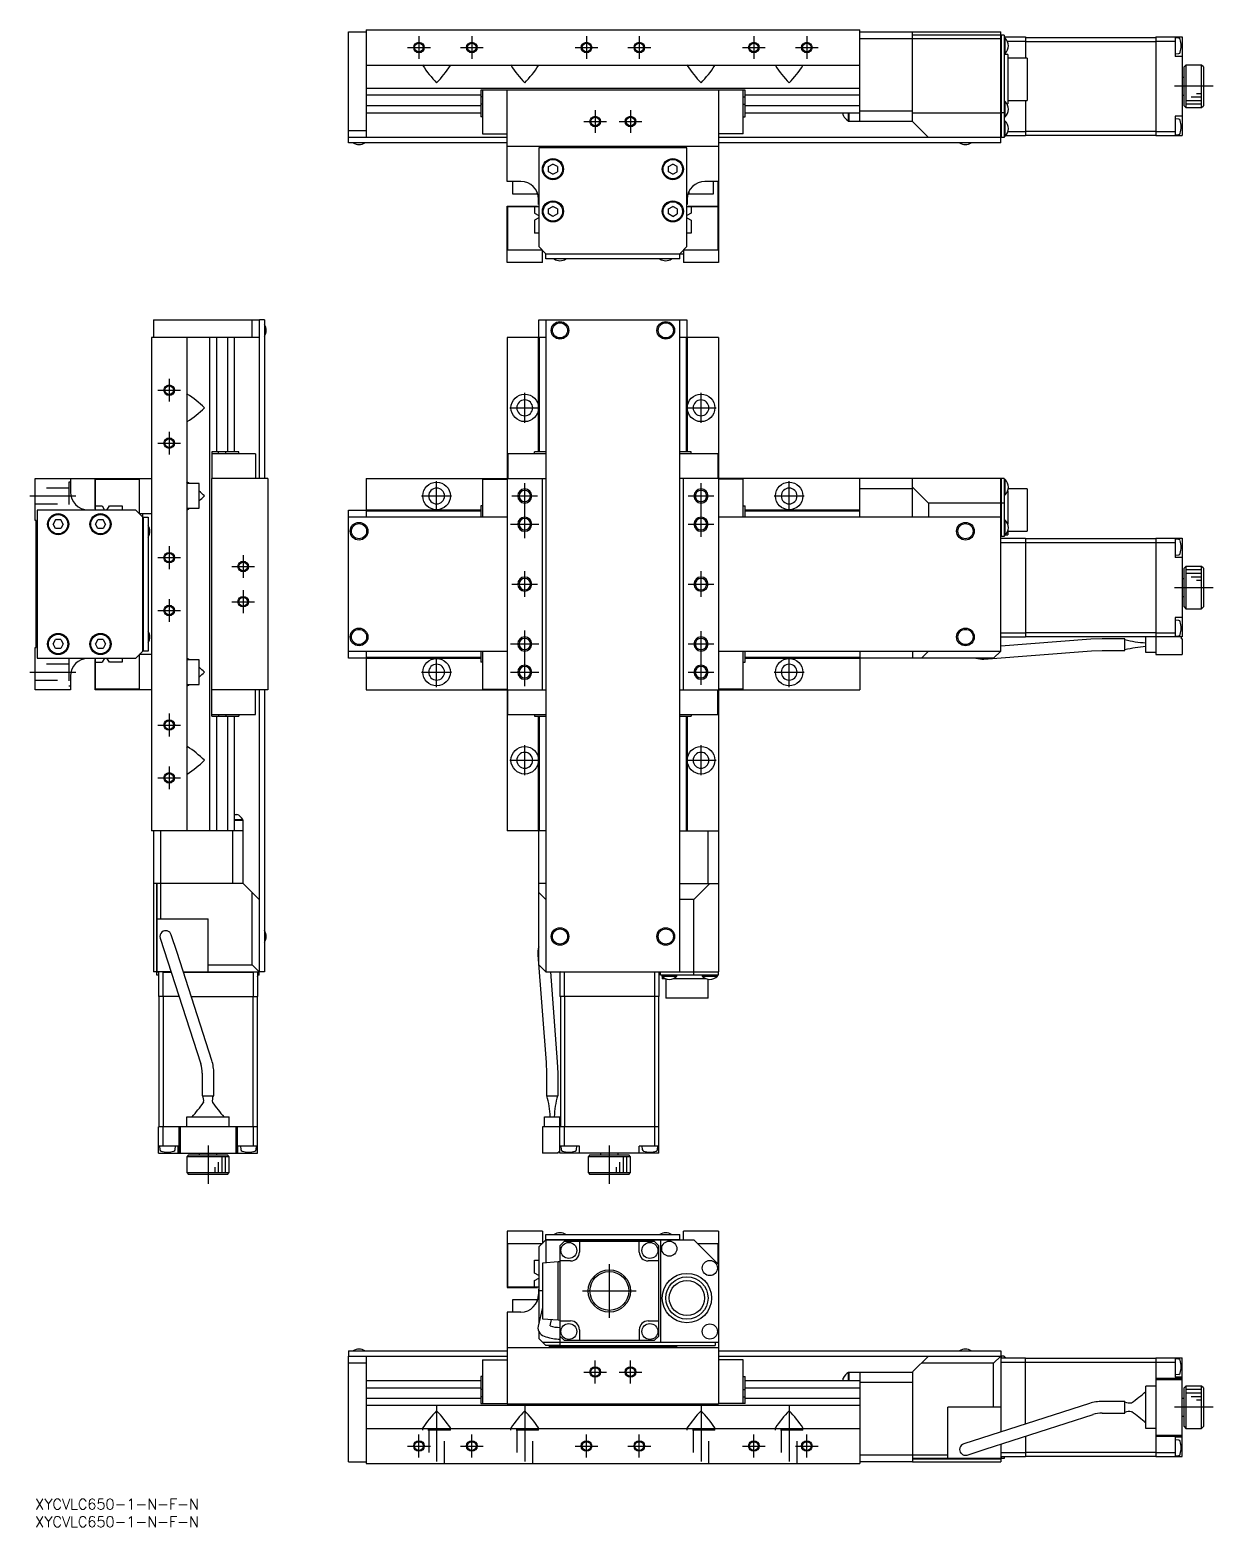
# Model space of a CAD drawing. Extents: x -2 to 681, y -8 to 417.
# Drawn here: x -1.5 to 334.1, y -8 to 416.8 of the extents above; entities that cross this region are included whole.
import ezdxf

# ---------------------------------------------------------------- set-up
doc = ezdxf.new("R2010")
doc.units = 0
doc.header["$LTSCALE"] = 0.5
doc.linetypes.add('CENTER', pattern=[50.8, 31.75, -6.35, 6.35, -6.35])
doc.linetypes.add('DASHED', pattern=[19.05, 12.7, -6.35])
for name, color, linetype in [('MSM_CENTER', 1, 'CENTER'), ('MSM_CONTINUOUS', 7, 'CONTINUOUS'), ('MSM_DASHED', 4, 'DASHED'), ('MSM_NARROW', 5, 'CONTINUOUS'), ('MSM_PART_NUMBER', 7, 'CONTINUOUS')]:
    doc.layers.add(name, color=color, linetype=linetype)
doc.styles.get("Standard").update_dxf_attribs({"font": 'txt.shx', "height": 3, "bigfont": 'bigfont.shx'})

# ---------------------------------------------------------------- blocks, each defined once
blk = doc.blocks.new('*U2')
at = {"layer": 'MSM_PART_NUMBER'}
blk.add_text('XYCVLC650-1-N-F-N', height=3, dxfattribs=at).set_placement((0, -3))
blk = doc.blocks.new('*U3')
at = {"layer": 'MSM_PART_NUMBER'}
blk.add_text('XYCVLC650-1-N-F-N', height=3, dxfattribs=at).set_placement((0, -8))

msp = doc.modelspace()

# ---------------------------------------------------------------- linework, layer by layer
at = {"layer": 'MSM_CENTER'}
for p, q in [((108.84, 415.07), (108.84, 408.61)), ((123.84, 415.07), (123.84, 408.61)), ((156.34, 415.07), (156.34, 408.61)), ((171.34, 415.07), (171.34, 408.61)), ((203.84, 415.07), (203.84, 408.61)), ((218.84, 415.07), (218.84, 408.61)), ((105.61, 411.84), (112.07, 411.84)), ((120.61, 411.84), (127.07, 411.84)), ((153.11, 411.84), (159.57, 411.84)), ((168.11, 411.84), (174.57, 411.84)), ((200.61, 411.84), (207.07, 411.84)), ((215.61, 411.84), (222.07, 411.84)), ((334.07, 400.84), (323.12, 400.84)), ((158.84, 394.07), (158.84, 387.61)), ((168.84, 394.07), (168.84, 387.61)), ((155.61, 390.84), (162.07, 390.84)), ((165.61, 390.84), (172.07, 390.84)), ((34.77, 314.59), (41.23, 314.59)), ((38, 317.82), (38, 311.36)), ((138.84, 305.34), (138.84, 313.84)), ((188.84, 305.34), (188.84, 313.84)), ((134.59, 309.59), (143.09, 309.59)), ((184.59, 309.59), (193.09, 309.59)), ((38, 302.82), (38, 296.36)), ((34.77, 299.59), (41.23, 299.59)), ((113.84, 280.34), (113.84, 288.84)), ((138.84, 272.59), (138.84, 288.21)), ((188.84, 272.97), (188.84, 288.21)), ((213.84, 280.34), (213.84, 288.84)), ((-1.5, 284.59), (11.5, 284.59)), ((109.59, 284.59), (118.09, 284.59)), ((135.22, 284.59), (142.46, 284.59)), ((185.22, 284.59), (192.46, 284.59)), ((209.59, 284.59), (218.09, 284.59)), ((134.84, 276.59), (142.84, 276.59)), ((185.22, 276.59), (192.46, 276.59)), ((38, 270.32), (38, 263.86)), ((59, 267.82), (59, 261.36)), ((34.77, 267.09), (41.23, 267.09)), ((55.77, 264.59), (62.23, 264.59)), ((135.22, 259.59), (142.46, 259.59)), ((138.84, 255.97), (138.84, 263.21)), ((185.22, 259.59), (192.46, 259.59)), ((188.84, 255.97), (188.84, 263.21)), ((38, 255.32), (38, 248.86)), ((59, 257.82), (59, 251.36)), ((323.12, 258.59), (334.07, 258.59)), ((34.77, 252.09), (41.23, 252.09)), ((55.77, 254.59), (62.23, 254.59)), ((138.84, 230.59), (138.84, 246.59)), ((134.84, 242.59), (142.84, 242.59)), ((185.22, 242.59), (192.46, 242.59)), ((188.84, 230.97), (188.84, 246.21)), ((113.84, 230.34), (113.84, 238.84)), ((213.84, 230.34), (213.84, 238.84)), ((-1.5, 234.59), (11.5, 234.59)), ((109.59, 234.59), (118.09, 234.59)), ((134.84, 234.59), (142.84, 234.59)), ((185.22, 234.59), (192.46, 234.59)), ((209.59, 234.59), (218.09, 234.59)), ((38, 222.82), (38, 216.36)), ((34.77, 219.59), (41.23, 219.59)), ((138.84, 205.34), (138.84, 213.84)), ((188.84, 205.34), (188.84, 213.84)), ((134.59, 209.59), (143.09, 209.59)), ((184.59, 209.59), (193.09, 209.59)), ((34.77, 204.59), (41.23, 204.59)), ((38, 207.82), (38, 201.36)), ((49, 100.32), (49, 89.37)), ((162.84, 89.37), (162.84, 100.32)), ((162.84, 51.4), (162.84, 66.6)), ((155.24, 59), (170.44, 59)), ((158.84, 32.77), (158.84, 39.23)), ((168.84, 32.77), (168.84, 39.23)), ((155.61, 36), (162.07, 36)), ((165.61, 36), (172.07, 36)), ((113.84, 26.5), (113.84, 8)), ((138.84, 26.5), (138.84, 8)), ((188.84, 26.5), (188.84, 8)), ((213.84, 26.5), (213.84, 8)), ((334.07, 26), (323.12, 26)), ((108.84, 11.77), (108.84, 18.23)), ((123.84, 11.77), (123.84, 18.23)), ((156.34, 11.77), (156.34, 18.23)), ((171.34, 11.77), (171.34, 18.23)), ((203.84, 11.77), (203.84, 18.23)), ((218.84, 11.77), (218.84, 18.23)), ((105.61, 15), (112.07, 15)), ((120.61, 15), (127.07, 15)), ((153.11, 15), (159.57, 15)), ((168.11, 15), (174.57, 15)), ((200.61, 15), (207.07, 15)), ((215.61, 15), (222.07, 15))]:
    msp.add_line(p, q, dxfattribs=at)
at = {"layer": 'MSM_CONTINUOUS'}
for p, q in [((93.84, 416.84), (233.84, 416.84)), ((93.84, 416.84), (93.84, 386.34)), ((233.84, 390.84), (233.84, 416.84)), ((88.84, 386.34), (88.84, 416.34)), ((88.84, 416.34), (93.84, 416.34)), ((233.84, 416.34), (273.84, 416.34)), ((273.84, 414.34), (233.84, 414.34)), ((248.84, 390.84), (248.84, 416.34)), ((273.84, 415.34), (248.84, 415.34)), ((273.84, 415.44), (273.74, 415.34)), ((273.84, 415.44), (273.84, 416.34)), ((273.84, 386.34), (273.84, 415.34)), ((273.94, 415.34), (273.84, 415.24)), ((274.84, 415.34), (273.94, 415.34)), ((273.94, 415.34), (273.94, 386.34)), ((274.84, 415.34), (274.84, 386.34)), ((274.84, 414.84), (280.84, 414.84)), ((275.14, 414.49), (274.84, 414.49)), ((275.14, 410.19), (275.14, 414.49)), ((275.75, 413.64), (280.84, 413.64)), ((280.84, 414.84), (280.84, 408.84)), ((280.84, 414.74), (317.84, 414.74)), ((280.84, 413.6), (317.84, 413.6)), ((317.84, 414.84), (317.84, 386.84)), ((317.84, 414.84), (325.34, 414.84)), ((317.84, 413.64), (323.34, 413.64)), ((323.34, 414.84), (323.34, 409.34)), ((324.33, 414.5), (323.34, 414.59)), ((325.34, 414.84), (325.34, 386.84)), ((274.84, 410.19), (275.14, 410.19)), ((275.84, 409.84), (274.84, 409.84)), ((275.84, 409.84), (275.84, 395.84)), ((281.34, 408.84), (275.84, 408.84)), ((281.34, 408.84), (281.34, 396.84)), ((323.34, 410.09), (324.33, 410.18)), ((325.34, 409.34), (323.34, 409.34)), ((93.84, 406.84), (233.84, 406.84)), ((110.1, 406.84), (109.94, 406.71)), ((117.59, 406.84), (117.74, 406.71)), ((135.1, 406.84), (134.94, 406.71)), ((142.59, 406.84), (142.74, 406.71)), ((185.1, 406.84), (184.94, 406.71)), ((192.59, 406.84), (192.74, 406.71)), ((210.1, 406.84), (209.94, 406.71)), ((217.59, 406.84), (217.74, 406.71)), ((326.34, 406.84), (325.84, 406.34)), ((325.84, 395.34), (325.84, 406.34)), ((330.84, 406.84), (326.34, 406.84)), ((326.34, 406.84), (326.34, 394.84)), ((330.84, 394.84), (330.84, 406.84)), ((331.34, 406.34), (330.84, 406.84)), ((331.34, 406.34), (331.34, 395.34)), ((93.84, 400.34), (233.84, 400.34)), ((126.34, 399.74), (126.34, 392.14)), ((133.84, 399.74), (126.34, 399.74)), ((126.84, 399.74), (126.84, 387.34)), ((133.84, 373.84), (133.84, 399.84)), ((133.84, 399.84), (193.84, 399.84)), ((193.84, 399.84), (193.84, 350.84)), ((201.34, 399.74), (193.84, 399.74)), ((200.84, 387.34), (200.84, 399.74)), ((201.34, 392.14), (201.34, 399.74)), ((325.84, 403.34), (325.34, 403.34)), ((93.84, 398.38), (126.34, 398.38)), ((126.34, 395.3), (93.84, 395.3)), ((126.84, 397.87), (126.34, 397.87)), ((126.84, 395.82), (126.34, 395.82)), ((200.84, 397.87), (201.34, 397.87)), ((200.84, 395.82), (201.34, 395.82)), ((201.34, 398.38), (233.84, 398.38)), ((233.84, 395.3), (201.34, 395.3)), ((275.14, 396.49), (274.84, 396.49)), ((275.14, 392.19), (275.14, 396.49)), ((275.64, 395.84), (275.84, 395.84)), ((275.84, 396.84), (281.34, 396.84)), ((280.84, 396.84), (280.84, 386.84)), ((325.34, 398.34), (325.84, 398.34)), ((325.84, 395.34), (326.34, 394.84)), ((330.84, 394.84), (331.34, 395.34)), ((93.84, 393.34), (126.34, 393.34)), ((126.84, 392.14), (126.34, 392.14)), ((200.84, 392.14), (201.34, 392.14)), ((201.34, 393.34), (233.84, 393.34)), ((229.19, 392.62), (229.19, 393.34)), ((230.64, 390.99), (230.64, 393.34)), ((230.64, 390.99), (230.84, 390.99)), ((230.84, 390.84), (230.84, 393.34)), ((233.84, 393.84), (248.84, 393.84)), ((248.84, 393.34), (273.84, 393.34)), ((273.84, 393.38), (273.94, 393.34)), ((274.84, 393.34), (273.94, 393.34)), ((274.84, 392.19), (275.14, 392.19)), ((275.14, 390.99), (274.84, 390.99)), ((275.14, 386.69), (275.14, 390.99)), ((325.34, 392.34), (323.34, 392.34)), ((323.34, 392.34), (323.34, 386.84)), ((324.33, 391.5), (323.34, 391.59)), ((326.34, 394.84), (330.84, 394.84)), ((88.84, 388.34), (93.84, 388.34)), ((126.84, 387.34), (133.84, 387.34)), ((200.84, 387.34), (193.84, 387.34)), ((248.84, 390.84), (230.84, 390.84)), ((248.84, 390.84), (253.34, 386.34)), ((274.84, 386.69), (275.14, 386.69)), ((275.28, 386.84), (280.84, 386.84)), ((275.93, 388.04), (280.84, 388.04)), ((280.84, 388.08), (317.84, 388.08)), ((280.84, 386.94), (317.84, 386.94)), ((317.84, 388.04), (323.34, 388.04)), ((317.84, 386.84), (325.34, 386.84)), ((323.34, 387.09), (324.33, 387.18)), ((133.84, 386.34), (88.84, 386.34)), ((88.84, 386.24), (88.94, 386.34)), ((88.84, 384.84), (88.84, 386.24)), ((133.84, 384.84), (88.84, 384.84)), ((133.84, 383.84), (193.84, 383.84)), ((142.84, 383.34), (142.84, 355.34)), ((184.84, 383.34), (142.84, 383.34)), ((145.84, 383.84), (145.84, 383.54)), ((145.84, 383.54), (181.84, 383.54)), ((181.84, 383.54), (181.84, 383.84)), ((184.84, 355.34), (184.84, 383.34)), ((273.84, 386.34), (193.84, 386.34)), ((273.84, 384.84), (193.84, 384.84)), ((273.84, 386.24), (273.74, 386.34)), ((273.84, 386.44), (273.94, 386.34)), ((273.84, 384.84), (273.84, 386.24)), ((274.84, 386.34), (273.94, 386.34)), ((145.59, 378.06), (146.84, 378.78)), ((148.09, 378.06), (146.84, 378.78)), ((179.59, 378.06), (180.84, 378.78)), ((182.09, 378.06), (180.84, 378.78)), ((145.59, 376.62), (145.59, 378.06)), ((146.84, 375.9), (145.59, 376.62)), ((146.84, 375.9), (148.09, 376.62)), ((148.09, 378.06), (148.09, 376.62)), ((179.59, 376.62), (179.59, 378.06)), ((180.84, 375.9), (179.59, 376.62)), ((180.84, 375.9), (182.09, 376.62)), ((182.09, 376.62), (182.09, 378.06)), ((137.74, 373.84), (133.84, 373.84)), ((135.34, 373.84), (135.34, 370.34)), ((135.34, 370.34), (142.34, 370.34)), ((142.34, 370.34), (142.34, 370.8)), ((185.34, 370.8), (185.34, 370.34)), ((185.34, 370.34), (192.34, 370.34)), ((193.84, 373.84), (189.94, 373.84)), ((192.34, 370.34), (192.34, 373.84)), ((193.74, 366.84), (193.74, 373.84)), ((133.84, 350.84), (133.84, 366.84)), ((133.84, 366.84), (142.44, 366.84)), ((134.04, 354.34), (134.04, 366.74)), ((134.04, 366.74), (142.84, 366.74)), ((141.64, 366.74), (141.64, 364.87)), ((142.44, 366.84), (142.44, 366.74)), ((142.74, 367.34), (142.74, 368.84)), ((142.74, 367.34), (142.84, 367.34)), ((145.59, 366.06), (146.84, 366.78)), ((145.59, 364.62), (145.59, 366.06)), ((148.09, 366.06), (146.84, 366.78)), ((148.09, 366.06), (148.09, 364.62)), ((179.59, 366.06), (180.84, 366.78)), ((179.59, 364.62), (179.59, 366.06)), ((182.09, 366.06), (180.84, 366.78)), ((182.09, 366.06), (182.09, 364.62)), ((184.84, 367.34), (184.94, 367.34)), ((184.84, 366.74), (193.64, 366.74)), ((184.94, 368.84), (184.94, 367.34)), ((185.24, 366.84), (193.84, 366.84)), ((185.24, 366.74), (185.24, 366.84)), ((186.04, 366.74), (186.04, 364.87)), ((193.64, 366.74), (193.64, 354.34)), ((141.64, 364.87), (142.84, 364.18)), ((142.84, 363.5), (141.64, 362.82)), ((141.64, 362.82), (141.64, 359.14)), ((146.84, 363.9), (145.59, 364.62)), ((148.09, 364.62), (146.84, 363.9)), ((180.84, 363.9), (179.59, 364.62)), ((180.84, 363.9), (182.09, 364.62)), ((186.04, 364.87), (184.85, 364.18)), ((184.85, 363.5), (186.04, 362.82)), ((186.04, 362.82), (186.04, 359.14)), ((142.84, 359.14), (141.64, 359.14)), ((186.04, 359.14), (184.84, 359.14)), ((143.84, 354.34), (134.04, 354.34)), ((144.84, 353.34), (142.84, 355.34)), ((143.84, 354.14), (144.04, 354.14)), ((143.84, 350.84), (143.84, 354.14)), ((144.84, 351.84), (144.84, 353.34)), ((144.84, 353.34), (183.84, 353.34)), ((182.84, 353.24), (144.84, 353.24)), ((182.84, 353.34), (184.84, 355.34)), ((182.84, 351.84), (182.84, 353.34)), ((183.64, 354.14), (183.84, 354.14)), ((193.64, 354.34), (183.84, 354.34)), ((183.84, 354.14), (183.84, 350.84)), ((143.84, 350.84), (133.84, 350.84)), ((182.84, 351.84), (144.84, 351.84)), ((193.84, 350.84), (183.84, 350.84)), ((33.5, 334.59), (33.5, 329.59)), ((33.5, 334.59), (63.5, 334.59)), ((61.5, 329.59), (61.5, 334.59)), ((63.6, 334.59), (63.5, 334.49)), ((63.5, 334.59), (63.5, 289.59)), ((65, 334.59), (63.6, 334.59)), ((65, 334.59), (65, 289.59)), ((142.84, 329.59), (142.84, 334.59)), ((142.84, 334.59), (184.84, 334.59)), ((144.84, 334.59), (144.84, 149.59)), ((182.84, 149.59), (182.84, 334.59)), ((184.84, 334.59), (184.84, 329.59)), ((63.5, 329.59), (33, 329.59)), ((33, 329.59), (33, 189.59)), ((43, 329.59), (43, 189.59)), ((49.5, 189.59), (49.5, 329.59)), ((51.46, 297.09), (51.46, 329.59)), ((54.54, 329.59), (54.54, 297.09)), ((56.5, 297.09), (56.5, 329.59)), ((133.84, 329.59), (133.84, 189.59)), ((144.84, 329.59), (133.84, 329.59)), ((142.74, 297.09), (142.74, 329.59)), ((143.04, 297.09), (143.04, 329.59)), ((193.84, 329.59), (182.84, 329.59)), ((184.64, 329.59), (184.64, 297.09)), ((184.94, 329.59), (184.94, 297.09)), ((193.84, 329.59), (193.84, 149.59)), ((43, 313.34), (43.13, 313.49)), ((43, 305.85), (43.13, 305.69)), ((50.1, 297.09), (50.1, 289.59)), ((57.7, 297.09), (50.1, 297.09)), ((62.5, 296.59), (50.1, 296.59)), ((51.98, 296.59), (51.98, 297.09)), ((54.02, 296.59), (54.02, 297.09)), ((57.7, 296.59), (57.7, 297.09)), ((62.5, 296.59), (62.5, 289.59)), ((134.04, 296.59), (134.04, 289.59)), ((144.84, 296.59), (134.04, 296.59)), ((141.64, 296.59), (141.64, 297.09)), ((144.84, 297.09), (141.64, 297.09)), ((186.04, 297.09), (182.84, 297.09)), ((193.64, 296.59), (182.84, 296.59)), ((186.04, 296.59), (186.04, 297.09)), ((193.64, 296.59), (193.64, 289.59)), ((0, 277.59), (0, 289.59)), ((0, 289.59), (33, 289.59)), ((10, 289.59), (10, 285.69)), ((17, 289.49), (10, 289.49)), ((17, 280.99), (17, 289.59)), ((17.1, 280.59), (17.1, 289.39)), ((17.1, 289.39), (29.5, 289.39)), ((29.5, 289.39), (29.5, 279.59)), ((66, 289.59), (50, 289.59)), ((50, 289.59), (50, 229.59)), ((66, 289.59), (66, 229.59)), ((93.84, 289.59), (93.84, 278.59)), ((93.84, 289.59), (144.84, 289.59)), ((126.84, 289.39), (133.84, 289.39)), ((126.84, 289.39), (126.84, 278.59)), ((143.84, 229.59), (143.84, 289.59)), ((273.84, 289.59), (182.84, 289.59)), ((183.84, 229.59), (183.84, 289.59)), ((200.84, 289.39), (193.84, 289.39)), ((200.84, 278.59), (200.84, 289.39)), ((233.84, 278.59), (233.84, 289.59)), ((248.84, 278.59), (248.84, 289.59)), ((273.94, 289.59), (273.84, 289.49)), ((273.84, 240.59), (273.84, 289.59)), ((274.84, 289.59), (273.94, 289.59)), ((273.94, 289.59), (273.94, 273.09)), ((274.84, 289.59), (274.84, 273.09)), ((275.14, 289.24), (274.84, 289.24)), ((275.14, 284.94), (275.14, 289.24)), ((43, 288.34), (43.13, 288.49)), ((46.5, 288.09), (43, 288.09)), ((46.5, 281.09), (46.5, 288.09)), ((248.84, 286.59), (233.84, 286.59)), ((248.84, 287.09), (253.34, 282.59)), ((274.84, 284.94), (275.14, 284.94)), ((275.84, 286.02), (275.84, 276.67)), ((281.34, 286.59), (276, 286.59)), ((281.34, 286.59), (281.34, 274.59)), ((28.5, 280.59), (0.5, 280.59)), ((0.5, 280.59), (0.5, 238.59)), ((15, 280.69), (16.5, 280.69)), ((16.5, 280.59), (16.5, 280.69)), ((17.1, 280.99), (17, 280.99)), ((17.1, 281.79), (18.98, 281.79)), ((18.98, 281.79), (19.66, 280.6)), ((20.34, 280.6), (21.02, 281.79)), ((21.02, 281.79), (24.7, 281.79)), ((24.7, 281.79), (24.7, 280.59)), ((30.5, 278.59), (28.5, 280.59)), ((43, 281.09), (46.5, 281.09)), ((43, 280.85), (43.13, 280.69)), ((88.84, 280.59), (93.84, 280.59)), ((88.84, 238.59), (88.84, 280.59)), ((93.84, 280.69), (126.34, 280.69)), ((126.34, 281.79), (126.34, 278.59)), ((126.84, 281.79), (126.34, 281.79)), ((200.84, 281.79), (201.34, 281.79)), ((201.34, 278.59), (201.34, 281.79)), ((201.34, 280.69), (233.84, 280.69)), ((273.84, 282.59), (253.34, 282.59)), ((253.34, 282.59), (253.34, 278.59)), ((273.84, 282.55), (273.94, 282.59)), ((274.84, 282.59), (273.94, 282.59)), ((0.3, 277.59), (0, 277.59)), ((0.3, 241.59), (0.3, 277.59)), ((5.78, 277.84), (5.06, 276.59)), ((5.78, 275.34), (5.06, 276.59)), ((7.22, 277.84), (5.78, 277.84)), ((7.94, 276.59), (7.22, 277.84)), ((7.94, 276.59), (7.22, 275.34)), ((17.06, 276.59), (17.78, 277.84)), ((17.78, 275.34), (17.06, 276.59)), ((19.22, 277.84), (17.78, 277.84)), ((19.94, 276.59), (19.22, 277.84)), ((19.94, 276.59), (19.22, 275.34)), ((29.7, 279.59), (33, 279.59)), ((29.7, 279.39), (29.7, 279.59)), ((30.5, 240.59), (30.5, 279.59)), ((30.5, 278.59), (32, 278.59)), ((30.6, 278.59), (30.6, 240.59)), ((32, 278.59), (32, 240.59)), ((133.84, 278.59), (88.84, 278.59)), ((93.84, 280.39), (126.34, 280.39)), ((273.84, 278.59), (193.84, 278.59)), ((201.34, 280.39), (233.84, 280.39)), ((275.14, 277.74), (274.84, 277.74)), ((275.14, 273.44), (275.14, 277.74)), ((7.22, 275.34), (5.78, 275.34)), ((19.22, 275.34), (17.78, 275.34)), ((273.84, 273.19), (273.94, 273.09)), ((273.84, 272.59), (280.84, 272.59)), ((274.84, 273.09), (273.94, 273.09)), ((274.84, 273.44), (275.14, 273.44)), ((275.28, 273.59), (275.84, 273.59)), ((275.84, 274.52), (275.84, 273.59)), ((275.87, 274.59), (281.34, 274.59)), ((280.84, 272.59), (280.84, 244.59)), ((280.84, 272.49), (317.84, 272.49)), ((317.84, 272.59), (325.34, 272.59)), ((317.84, 272.59), (317.84, 239.59)), ((323.34, 272.59), (323.34, 267.09)), ((324.33, 272.26), (323.34, 272.34)), ((325.34, 272.59), (325.34, 244.59)), ((273.84, 271.39), (280.84, 271.39)), ((280.84, 271.35), (317.84, 271.35)), ((317.84, 271.39), (323.34, 271.39)), ((323.34, 267.84), (324.33, 267.93)), ((325.34, 267.09), (323.34, 267.09)), ((326.34, 264.59), (325.84, 264.09)), ((325.84, 253.09), (325.84, 264.09)), ((326.34, 264.59), (326.34, 252.59)), ((330.84, 264.59), (326.34, 264.59)), ((330.84, 252.59), (330.84, 264.59)), ((331.34, 264.09), (330.84, 264.59)), ((331.34, 264.09), (331.34, 253.09)), ((325.84, 261.09), (325.34, 261.09)), ((325.34, 256.09), (325.84, 256.09)), ((325.84, 253.09), (326.34, 252.59)), ((326.34, 252.59), (330.84, 252.59)), ((330.84, 252.59), (331.34, 253.09)), ((325.34, 250.09), (323.34, 250.09)), ((323.34, 250.09), (323.34, 244.59)), ((324.33, 249.26), (323.34, 249.34)), ((5.06, 242.59), (5.78, 243.84)), ((5.78, 241.34), (5.06, 242.59)), ((7.22, 243.84), (5.78, 243.84)), ((7.22, 243.84), (7.94, 242.59)), ((7.94, 242.59), (7.22, 241.34)), ((17.78, 243.84), (17.06, 242.59)), ((17.78, 241.34), (17.06, 242.59)), ((19.22, 243.84), (17.78, 243.84)), ((19.22, 243.84), (19.94, 242.59)), ((19.94, 242.59), (19.22, 241.34)), ((273.84, 245.79), (280.84, 245.79)), ((273.84, 244.69), (273.94, 244.59)), ((299.39, 243.92), (273.84, 242)), ((273.94, 244.59), (280.84, 244.59)), ((280.84, 245.84), (317.84, 245.84)), ((280.84, 244.69), (317.84, 244.69)), ((302.66, 244.04), (299.39, 243.92)), ((309.04, 244.04), (302.66, 244.04)), ((309.04, 240.74), (309.04, 244.04)), ((315.04, 240.19), (315.04, 244.59)), ((325.34, 244.59), (315.04, 244.59)), ((317.84, 245.79), (323.34, 245.79)), ((323.34, 244.84), (324.33, 244.93)), ((325.04, 244.59), (325.04, 244.09)), ((325.34, 244.09), (325.04, 244.09)), ((325.34, 244.09), (325.34, 239.59)), ((0, 229.59), (0, 241.59)), ((0, 241.59), (0.3, 241.59)), ((0.5, 238.59), (28.5, 238.59)), ((7.22, 241.34), (5.78, 241.34)), ((16.5, 238.49), (15, 238.49)), ((16.5, 238.49), (16.5, 238.59)), ((17, 229.59), (17, 238.19)), ((17, 238.19), (17.1, 238.19)), ((17.1, 229.79), (17.1, 238.59)), ((19.22, 241.34), (17.78, 241.34)), ((19.66, 238.59), (18.98, 237.39)), ((21.02, 237.39), (20.34, 238.59)), ((24.7, 238.59), (24.7, 237.39)), ((28.5, 238.59), (30.5, 240.59)), ((29.5, 239.59), (29.5, 229.79)), ((29.7, 239.59), (29.7, 239.79)), ((33, 239.59), (29.7, 239.59)), ((32, 240.59), (30.5, 240.59)), ((43, 238.34), (43.13, 238.49)), ((46.5, 238.09), (43, 238.09)), ((46.5, 231.09), (46.5, 238.09)), ((88.84, 240.59), (133.84, 240.59)), ((93.84, 238.59), (88.84, 238.59)), ((93.84, 240.59), (93.84, 229.59)), ((126.34, 238.79), (93.84, 238.79)), ((126.34, 238.49), (93.84, 238.49)), ((126.34, 240.59), (126.34, 237.39)), ((126.84, 240.59), (126.84, 229.79)), ((193.84, 240.59), (273.84, 240.59)), ((200.84, 229.79), (200.84, 240.59)), ((201.34, 237.39), (201.34, 240.59)), ((233.84, 238.79), (201.34, 238.79)), ((233.84, 238.49), (201.34, 238.49)), ((233.84, 240.59), (233.84, 229.59)), ((271.84, 238.59), (233.84, 238.59)), ((248.84, 240.59), (248.84, 238.59)), ((253.34, 240.59), (251.34, 238.59)), ((269.07, 238.33), (299.64, 240.63)), ((271.84, 238.59), (273.84, 240.59)), ((299.64, 240.63), (302.66, 240.74)), ((302.66, 240.74), (309.04, 240.74)), ((317.84, 240.19), (315.04, 240.19)), ((317.84, 239.59), (325.34, 239.59)), ((17.1, 237.39), (18.98, 237.39)), ((24.7, 237.39), (21.02, 237.39)), ((126.84, 237.39), (126.34, 237.39)), ((200.84, 237.39), (201.34, 237.39)), ((10, 229.59), (0, 229.59)), ((10, 233.49), (10, 229.59)), ((33, 229.59), (17, 229.59)), ((29.5, 229.79), (17.1, 229.79)), ((43, 231.09), (46.5, 231.09)), ((43, 230.85), (43.13, 230.69)), ((66, 229.59), (50, 229.59)), ((50.1, 222.09), (50.1, 229.59)), ((62.5, 222.59), (62.5, 229.59)), ((63.5, 229.59), (63.5, 149.59)), ((65, 229.59), (65, 149.59)), ((93.84, 229.59), (144.84, 229.59)), ((126.84, 229.79), (133.84, 229.79)), ((134.04, 222.59), (134.04, 229.59)), ((182.84, 229.59), (233.84, 229.59)), ((193.64, 222.59), (193.64, 229.59)), ((200.84, 229.79), (193.84, 229.79)), ((50.1, 222.59), (62.5, 222.59)), ((50.1, 222.09), (57.7, 222.09)), ((51.46, 189.59), (51.46, 222.09)), ((51.98, 222.59), (51.98, 222.09)), ((54.02, 222.59), (54.02, 222.09)), ((54.54, 222.09), (54.54, 189.59)), ((56.5, 189.59), (56.5, 222.09)), ((57.7, 222.59), (57.7, 222.09)), ((134.04, 222.59), (144.84, 222.59)), ((141.64, 222.59), (141.64, 222.09)), ((141.64, 222.09), (144.84, 222.09)), ((142.74, 189.59), (142.74, 222.09)), ((143.04, 189.59), (143.04, 222.09)), ((182.84, 222.59), (193.64, 222.59)), ((182.84, 222.09), (186.04, 222.09)), ((184.64, 222.09), (184.64, 189.59)), ((184.94, 222.09), (184.94, 189.59)), ((186.04, 222.59), (186.04, 222.09)), ((43, 213.34), (43.13, 213.49)), ((43, 205.85), (43.13, 205.69)), ((56.5, 194.24), (57.22, 194.24)), ((56.5, 192.79), (58.85, 192.79)), ((56.5, 192.59), (59, 192.59)), ((58.85, 192.59), (58.85, 192.79)), ((59, 174.59), (59, 192.59)), ((59, 189.59), (33, 189.59)), ((33.5, 189.59), (33.5, 149.59)), ((35.5, 189.59), (35.5, 164.59)), ((56, 174.59), (56, 189.59)), ((144.84, 189.59), (133.84, 189.59)), ((142.84, 151.59), (142.84, 189.59)), ((182.84, 189.59), (193.84, 189.59)), ((190.84, 174.59), (190.84, 189.59)), ((59, 174.59), (33.5, 174.59)), ((34.4, 174.59), (34.4, 149.59)), ((34.5, 174.59), (34.5, 149.59)), ((59, 174.59), (63.5, 170.09)), ((144.84, 174.59), (142.84, 174.59)), ((182.84, 174.59), (193.84, 174.59)), ((191.34, 174.59), (186.84, 170.09)), ((61.5, 151.59), (61.5, 172.09)), ((144.84, 170.09), (142.84, 172.09)), ((186.84, 170.09), (182.84, 170.09)), ((186.84, 149.59), (186.84, 170.09)), ((34.5, 164.59), (49, 164.59)), ((49, 149.59), (49, 164.59)), ((35.43, 159.07), (46.94, 123.42)), ((40.22, 155), (38.57, 160.09)), ((50.08, 124.43), (40.22, 155)), ((142.58, 154.37), (144.88, 123.8)), ((34.4, 149.59), (33.5, 149.59)), ((34.4, 149.59), (34.5, 149.69)), ((34.5, 149.49), (34.6, 149.59)), ((38.49, 149.59), (34.5, 149.59)), ((34.5, 148.59), (34.5, 149.49)), ((35, 149.49), (34.5, 149.49)), ((35, 149.59), (35, 142.59)), ((36.2, 149.49), (36.1, 149.59)), ((36.2, 149.49), (36.2, 142.59)), ((36.2, 149.49), (38.52, 149.49)), ((41.96, 149.59), (63.5, 149.59)), ((41.99, 149.49), (61.8, 149.49)), ((49, 151.59), (61.5, 151.59)), ((61.5, 151.59), (63.5, 149.59)), ((61.9, 149.59), (61.8, 149.49)), ((61.8, 149.49), (61.8, 142.59)), ((63, 149.59), (63, 142.59)), ((63.5, 149.49), (63, 149.49)), ((63.4, 149.59), (63.5, 149.49)), ((63.6, 149.59), (63.5, 149.69)), ((63.5, 148.59), (63.5, 149.49)), ((65, 149.59), (63.6, 149.59)), ((142.84, 151.59), (144.84, 149.59)), ((144.84, 149.59), (193.84, 149.59)), ((148.17, 124.05), (146.25, 149.59)), ((148.94, 149.59), (148.84, 149.49)), ((148.84, 149.49), (148.84, 142.59)), ((150.04, 149.59), (150.04, 142.59)), ((175.64, 149.59), (175.64, 142.59)), ((176.84, 149.59), (176.84, 142.59)), ((177.44, 149.59), (177.34, 149.49)), ((193.84, 149.49), (177.34, 149.49)), ((177.34, 148.59), (177.34, 149.49)), ((186.8, 149.59), (186.84, 149.49)), ((186.84, 148.59), (186.84, 149.49)), ((193.84, 149.49), (193.74, 149.59)), ((193.84, 148.59), (193.84, 149.49)), ((35, 148.59), (34.5, 148.59)), ((63.5, 148.59), (63, 148.59)), ((63, 148.3), (63.15, 148.3)), ((63.15, 148.3), (63.15, 148.59)), ((193.84, 148.59), (177.34, 148.59)), ((177.69, 148.59), (177.69, 148.3)), ((177.69, 148.3), (181.99, 148.3)), ((177.84, 148.16), (177.84, 147.59)), ((178.77, 147.59), (177.84, 147.59)), ((178.84, 147.57), (178.84, 142.09)), ((190.27, 147.59), (180.92, 147.59)), ((181.99, 148.3), (181.99, 148.59)), ((189.19, 148.59), (189.19, 148.3)), ((189.19, 148.3), (193.49, 148.3)), ((190.84, 142.09), (190.84, 147.44)), ((193.49, 148.3), (193.49, 148.59)), ((40.75, 142.59), (35, 142.59)), ((35.1, 142.59), (35.1, 105.59)), ((36.24, 142.59), (36.24, 105.59)), ((44.22, 142.59), (63, 142.59)), ((61.76, 142.59), (61.76, 105.59)), ((62.9, 142.59), (62.9, 105.59)), ((176.84, 142.59), (148.84, 142.59)), ((148.94, 142.59), (148.94, 105.59)), ((150.08, 142.59), (150.08, 105.59)), ((175.6, 142.59), (175.6, 105.59)), ((176.74, 142.59), (176.74, 105.59)), ((190.84, 142.09), (178.84, 142.09)), ((144.88, 123.8), (144.99, 120.78)), ((148.29, 120.78), (148.17, 124.05)), ((47.35, 120.78), (47.35, 114.39)), ((50.65, 114.39), (50.65, 120.78)), ((144.99, 120.78), (144.99, 114.39)), ((148.29, 114.39), (148.29, 120.78)), ((47.35, 114.39), (50.65, 114.39)), ((47.74, 112.54), (47.7, 112.45)), ((144.99, 114.39), (148.29, 114.39)), ((43, 108.39), (55, 108.39)), ((43, 105.59), (43, 108.39)), ((55, 105.59), (55, 108.39)), ((144.44, 105.59), (144.44, 108.39)), ((144.44, 108.39), (148.84, 108.39)), ((148.84, 98.09), (148.84, 108.39)), ((63, 105.59), (35, 105.59)), ((35, 98.09), (35, 105.59)), ((36.2, 105.59), (36.2, 100.09)), ((40.75, 105.59), (40.75, 98.39)), ((41.1, 105.59), (41.1, 98.09)), ((56.9, 105.59), (56.9, 98.09)), ((57.25, 105.59), (57.25, 98.39)), ((61.8, 105.59), (61.8, 100.09)), ((63, 98.09), (63, 105.59)), ((143.84, 105.59), (143.84, 98.09)), ((176.84, 105.59), (143.84, 105.59)), ((150.04, 105.59), (150.04, 100.09)), ((175.64, 105.59), (175.64, 100.09)), ((176.84, 98.09), (176.84, 105.59)), ((40.5, 100.09), (35, 100.09)), ((35, 98.09), (63, 98.09)), ((35.25, 100.09), (35.34, 99.11)), ((39.66, 99.11), (39.75, 100.09)), ((40.5, 98.09), (40.5, 100.09)), ((40.78, 98.39), (40.75, 98.39)), ((40.78, 98.09), (40.78, 98.39)), ((46.5, 98.09), (46.5, 97.59)), ((51.5, 97.59), (51.5, 98.09)), ((57.22, 98.09), (57.22, 98.39)), ((57.22, 98.39), (57.25, 98.39)), ((63, 100.09), (57.5, 100.09)), ((57.5, 98.09), (57.5, 100.09)), ((58.25, 100.09), (58.34, 99.11)), ((62.66, 99.11), (62.75, 100.09)), ((148.34, 98.09), (143.84, 98.09)), ((148.84, 98.39), (148.34, 98.39)), ((148.34, 98.09), (148.34, 98.39)), ((154.34, 100.09), (148.84, 100.09)), ((176.84, 98.09), (148.84, 98.09)), ((149.09, 100.09), (149.18, 99.11)), ((153.51, 99.11), (153.59, 100.09)), ((154.34, 98.09), (154.34, 100.09)), ((160.34, 98.09), (160.34, 97.59)), ((165.34, 97.59), (165.34, 98.09)), ((176.84, 100.09), (171.34, 100.09)), ((171.34, 98.09), (171.34, 100.09)), ((172.09, 100.09), (172.18, 99.11)), ((176.51, 99.11), (176.59, 100.09)), ((43.5, 97.59), (43, 97.09)), ((43, 97.09), (43, 92.59)), ((55, 97.09), (43, 97.09)), ((43.5, 97.59), (54.5, 97.59)), ((55, 97.09), (54.5, 97.59)), ((55, 92.59), (55, 97.09)), ((157.34, 97.59), (156.84, 97.09)), ((168.84, 97.09), (156.84, 97.09)), ((156.84, 97.09), (156.84, 92.59)), ((157.34, 97.59), (168.34, 97.59)), ((168.84, 97.09), (168.34, 97.59)), ((168.84, 92.59), (168.84, 97.09)), ((43, 92.59), (43.5, 92.09)), ((43, 92.59), (55, 92.59)), ((54.5, 92.09), (43.5, 92.09)), ((54.5, 92.09), (55, 92.59)), ((156.84, 92.59), (168.84, 92.59)), ((156.84, 92.59), (157.34, 92.09)), ((168.34, 92.09), (157.34, 92.09)), ((168.34, 92.09), (168.84, 92.59)), ((133.84, 76), (133.84, 60)), ((143.84, 76), (133.84, 76)), ((134.04, 60.1), (134.04, 72.5)), ((134.04, 72.5), (143.84, 72.5)), ((142.84, 71.5), (144.84, 73.5)), ((143.84, 76), (143.84, 72.7)), ((143.84, 72.7), (144.04, 72.7)), ((144.84, 75), (182.84, 75)), ((144.84, 73.5), (144.84, 75)), ((144.84, 73.6), (182.84, 73.6)), ((144.84, 73.5), (186.84, 73.5)), ((144.84, 73.5), (144.84, 66.97)), ((150.04, 73), (148.84, 71.8)), ((175.64, 73), (150.04, 73)), ((154.34, 73), (154.34, 70)), ((171.34, 70), (171.34, 73)), ((176.84, 71.8), (175.64, 73)), ((177.34, 73.5), (177.34, 44.5)), ((182.84, 73.5), (182.84, 75)), ((193.84, 76), (183.84, 76)), ((183.84, 73.5), (183.84, 76)), ((193.84, 66.5), (186.84, 73.5)), ((187.84, 72.5), (193.64, 72.5)), ((193.64, 72.5), (193.64, 66.7)), ((193.84, 76), (193.84, 27)), ((142.84, 71.5), (142.84, 49.98)), ((148.84, 71.8), (148.84, 44.5)), ((176.84, 46.2), (176.84, 71.8)), ((141.64, 64.02), (141.64, 67.7)), ((141.64, 67.7), (142.84, 67.7)), ((142.84, 63.34), (141.64, 64.02)), ((148.34, 67.22), (143.84, 66.9)), ((143.84, 66.9), (143.84, 51.1)), ((148.84, 67.25), (148.34, 67.22)), ((148.34, 50.78), (148.34, 67.22)), ((151.84, 67.5), (148.84, 67.5)), ((176.84, 67.5), (173.84, 67.5)), ((133.84, 60), (142.44, 60)), ((142.84, 60.1), (134.04, 60.1)), ((141.64, 61.98), (142.84, 62.66)), ((141.64, 60.1), (141.64, 61.98)), ((142.44, 60), (142.44, 60.1)), ((142.74, 59.5), (142.74, 58)), ((142.74, 59.5), (142.84, 59.5)), ((142.34, 56.5), (135.34, 56.5)), ((135.34, 56.5), (135.34, 53)), ((142.34, 56.04), (142.34, 56.5)), ((143.84, 59), (142.84, 59)), ((137.74, 53), (133.84, 53)), ((133.84, 53), (133.84, 27)), ((143.84, 54.26), (142.62, 49.02)), ((143.84, 51.1), (148.34, 50.78)), ((142.84, 47.48), (142.84, 45.5)), ((146.02, 49.07), (146.45, 50.92)), ((148.34, 50.78), (148.84, 50.75)), ((148.84, 50.5), (151.84, 50.5)), ((154.34, 48), (154.34, 45)), ((171.34, 48), (171.34, 45)), ((173.84, 50.5), (176.84, 50.5)), ((133.84, 43), (193.84, 43)), ((142.84, 45.5), (143.84, 44.5)), ((143.84, 44.5), (177.34, 44.5)), ((143.84, 44.5), (144.84, 43.5)), ((148.84, 43.5), (144.84, 43.5)), ((145.84, 43.3), (181.84, 43.3)), ((145.84, 43), (145.84, 43.3)), ((148.84, 46.2), (150.04, 45)), ((148.84, 44.4), (148.94, 44.5)), ((192.84, 44.4), (148.84, 44.4)), ((148.84, 44.4), (148.84, 43.5)), ((148.84, 43.5), (192.84, 43.5)), ((150.04, 45), (175.64, 45)), ((175.64, 45), (176.84, 46.2)), ((177.34, 44.5), (193.84, 44.5)), ((181.84, 43.3), (181.84, 43)), ((192.84, 44.5), (192.84, 43.5)), ((88.84, 42), (88.84, 40.6)), ((88.84, 42), (133.84, 42)), ((88.84, 40.6), (88.94, 40.5)), ((88.84, 40.5), (133.84, 40.5)), ((88.84, 10.5), (88.84, 40.5)), ((93.84, 38.5), (88.84, 38.5)), ((93.84, 40.5), (93.84, 10)), ((126.84, 39.5), (126.84, 27.1)), ((126.84, 39.5), (133.84, 39.5)), ((193.84, 42), (273.84, 42)), ((193.84, 40.5), (253.34, 40.5)), ((200.84, 39.5), (193.84, 39.5)), ((200.84, 27.1), (200.84, 39.5)), ((253.34, 40.5), (248.94, 36.1)), ((271.84, 38.5), (251.34, 38.5)), ((253.34, 40.5), (273.84, 40.5)), ((253.34, 40.5), (273.74, 40.5)), ((271.84, 38.5), (273.84, 40.5)), ((271.84, 26), (271.84, 38.5)), ((273.84, 40.6), (273.74, 40.5)), ((273.84, 42), (273.84, 40.6)), ((273.84, 40.5), (273.84, 18.96)), ((273.84, 40.4), (273.94, 40.5)), ((273.84, 40), (280.84, 40)), ((273.84, 38.9), (273.94, 38.8)), ((274.84, 40.5), (273.94, 40.5)), ((273.94, 40.5), (273.94, 40)), ((273.94, 38.8), (280.84, 38.8)), ((273.94, 18.99), (273.94, 38.8)), ((274.84, 40.5), (274.84, 40)), ((275.14, 40.15), (274.84, 40.15)), ((275.14, 40), (275.14, 40.15)), ((280.84, 21.22), (280.84, 40)), ((280.84, 39.9), (317.84, 39.9)), ((280.84, 38.76), (317.84, 38.76)), ((317.84, 40), (325.34, 40)), ((317.84, 40), (317.84, 12)), ((317.84, 38.8), (323.34, 38.8)), ((323.34, 40), (323.34, 34.5)), ((324.33, 39.66), (323.34, 39.75)), ((325.34, 12), (325.34, 40)), ((126.34, 34.7), (126.34, 27.1)), ((126.84, 34.7), (126.34, 34.7)), ((200.84, 34.7), (201.34, 34.7)), ((201.34, 27.1), (201.34, 34.7)), ((229.19, 33.5), (229.19, 34.22)), ((230.64, 33.5), (230.64, 35.85)), ((230.84, 35.85), (230.64, 35.85)), ((230.84, 36), (248.84, 36)), ((230.84, 33.5), (230.84, 36)), ((233.84, 36), (233.84, 10)), ((248.84, 36), (248.94, 36.1)), ((248.84, 36), (248.84, 10.5)), ((317.84, 34.25), (325.04, 34.25)), ((323.34, 35.25), (324.33, 35.34)), ((325.34, 34.5), (323.34, 34.5)), ((325.04, 34.25), (325.04, 34.22)), ((325.34, 34.22), (325.04, 34.22)), ((126.34, 33.5), (93.84, 33.5)), ((93.84, 31.54), (126.34, 31.54)), ((126.84, 31.02), (126.34, 31.02)), ((200.84, 31.02), (201.34, 31.02)), ((233.84, 33.5), (201.34, 33.5)), ((201.34, 31.54), (233.84, 31.54)), ((248.84, 33), (233.84, 33)), ((317.84, 32), (315.04, 32)), ((315.04, 20), (315.04, 32)), ((317.84, 33.9), (325.34, 33.9)), ((326.34, 32), (325.84, 31.5)), ((325.84, 20.5), (325.84, 31.5)), ((326.34, 32), (326.34, 20)), ((330.84, 32), (326.34, 32)), ((331.34, 31.5), (330.84, 32)), ((330.84, 20), (330.84, 32)), ((331.34, 31.5), (331.34, 20.5)), ((126.34, 28.46), (93.84, 28.46)), ((233.84, 26.5), (93.84, 26.5)), ((126.84, 28.98), (126.34, 28.98)), ((126.34, 27.1), (133.84, 27.1)), ((133.84, 27), (193.84, 27)), ((201.34, 27.1), (193.84, 27.1)), ((200.84, 28.98), (201.34, 28.98)), ((233.84, 28.46), (201.34, 28.46)), ((273.84, 26), (258.84, 26)), ((258.84, 11.5), (258.84, 26)), ((299.01, 27.08), (263.35, 15.57)), ((309.04, 27.65), (302.66, 27.65)), ((309.04, 24.35), (309.04, 27.65)), ((325.84, 28.5), (325.34, 28.5)), ((269.45, 14.07), (300.02, 23.94)), ((302.66, 24.35), (309.04, 24.35)), ((310.9, 24.74), (310.99, 24.7)), ((325.34, 23.5), (325.84, 23.5)), ((93.84, 20), (233.84, 20)), ((110.1, 20), (109.94, 20.13)), ((117.59, 20), (117.74, 20.13)), ((135.1, 20), (134.94, 20.13)), ((142.59, 20), (142.74, 20.13)), ((185.1, 20), (184.94, 20.13)), ((192.59, 20), (192.74, 20.13)), ((210.1, 20), (209.94, 20.13)), ((217.59, 20), (217.74, 20.13)), ((280.84, 17.75), (280.84, 12)), ((317.84, 20), (315.04, 20)), ((317.84, 18.1), (325.34, 18.1)), ((317.84, 17.75), (325.04, 17.75)), ((323.34, 17.5), (323.34, 12)), ((325.34, 17.5), (323.34, 17.5)), ((325.34, 17.78), (325.04, 17.78)), ((325.04, 17.78), (325.04, 17.75)), ((325.84, 20.5), (326.34, 20)), ((326.34, 20), (330.84, 20)), ((330.84, 20), (331.34, 20.5)), ((264.36, 12.43), (269.45, 14.07)), ((273.84, 15.49), (273.84, 11.5)), ((273.94, 13.2), (273.84, 13.1)), ((273.94, 13.2), (273.94, 15.52)), ((273.94, 13.2), (280.84, 13.2)), ((280.84, 13.24), (317.84, 13.24)), ((317.84, 13.2), (323.34, 13.2)), ((324.33, 16.66), (323.34, 16.75)), ((88.84, 10.5), (93.84, 10.5)), ((93.84, 10), (233.84, 10)), ((233.84, 12.5), (258.84, 12.5)), ((248.84, 10.5), (233.84, 10.5)), ((273.84, 11.5), (248.84, 11.5)), ((248.84, 11.4), (273.84, 11.4)), ((248.84, 10.5), (273.84, 10.5)), ((273.84, 11.4), (273.74, 11.5)), ((273.84, 11.4), (273.74, 11.5)), ((273.84, 12), (280.84, 12)), ((273.94, 11.5), (273.84, 11.6)), ((273.84, 11.4), (273.84, 10.5)), ((273.94, 12), (273.94, 11.5)), ((274.84, 11.5), (273.94, 11.5)), ((274.84, 12), (274.84, 11.5)), ((280.84, 12.1), (317.84, 12.1)), ((317.84, 12), (325.34, 12)), ((323.34, 12.25), (324.33, 12.34))]:
    msp.add_line(p, q, dxfattribs=at)
for centre, radius in [((108.84, 411.84), 1.23), ((123.84, 411.84), 1.23), ((156.34, 411.84), 1.23), ((171.34, 411.84), 1.23), ((203.84, 411.84), 1.23), ((218.84, 411.84), 1.23), ((158.84, 390.84), 1.23), ((168.84, 390.84), 1.23), ((146.84, 377.34), 3), ((146.84, 377.34), 2.75), ((180.84, 377.34), 3), ((180.84, 377.34), 2.75), ((146.84, 365.34), 3), ((146.84, 365.34), 2.75), ((180.84, 365.34), 3), ((180.84, 365.34), 2.75), ((148.84, 331.59), 2.5), ((148.84, 331.59), 2.15), ((178.84, 331.59), 2.5), ((178.84, 331.59), 2.15), ((38, 314.59), 1.23), ((138.84, 309.59), 3.9), ((188.84, 309.59), 3.9), ((38, 299.59), 1.23), ((113.84, 284.59), 3.9), ((213.84, 284.59), 3.9), ((6.5, 276.59), 3), ((6.5, 276.59), 2.75), ((18.5, 276.59), 3), ((18.5, 276.59), 2.75), ((91.84, 274.59), 2.5), ((91.84, 274.59), 2.15), ((263.84, 274.59), 2.5), ((263.84, 274.59), 2.15), ((38, 267.09), 1.23), ((59, 264.59), 1.23), ((59, 254.59), 1.23), ((38, 252.09), 1.23), ((91.84, 244.59), 2.5), ((91.84, 244.59), 2.15), ((263.84, 244.59), 2.5), ((263.84, 244.59), 2.15), ((6.5, 242.59), 3), ((6.5, 242.59), 2.75), ((18.5, 242.59), 3), ((18.5, 242.59), 2.75), ((113.84, 234.59), 3.9), ((213.84, 234.59), 3.9), ((38, 219.59), 1.23), ((138.84, 209.59), 3.9), ((188.84, 209.59), 3.9), ((38, 204.59), 1.23), ((148.84, 159.59), 2.5), ((148.84, 159.59), 2.15), ((178.84, 159.59), 2.5), ((178.84, 159.59), 2.15), ((151.34, 70.5), 2.25), ((174.34, 70.5), 2.25), ((179.84, 71), 2.15), ((162.84, 59), 6), ((162.84, 59), 5.5), ((184.84, 57), 7), ((191.34, 65.5), 2.15), ((184.84, 57), 6), ((184.84, 57), 5), ((151.34, 47.5), 2.25), ((174.34, 47.5), 2.25), ((191.34, 47.5), 2.15), ((158.84, 36), 1.23), ((168.84, 36), 1.23), ((108.84, 15), 1.23), ((123.84, 15), 1.23), ((156.34, 15), 1.23), ((171.34, 15), 1.23), ((203.84, 15), 1.23), ((218.84, 15), 1.23)]:
    msp.add_circle(centre, radius, dxfattribs=at)
at = {"layer": 'MSM_CONTINUOUS', "extrusion": (0, 0, -1)}
for centre, radius in [((-138.84, 309.59), 2.25), ((-188.84, 309.59), 2.25), ((-113.84, 284.59), 2.25), ((-138.84, 284.59), 1.62), ((-188.84, 284.59), 1.62), ((-213.84, 284.59), 2.25), ((-138.84, 276.59), 1.62), ((-188.84, 276.59), 1.62), ((-138.84, 259.59), 1.62), ((-188.84, 259.59), 1.62), ((-138.84, 242.59), 1.62), ((-188.84, 242.59), 1.62), ((-113.84, 234.59), 2.25), ((-138.84, 234.59), 1.62), ((-188.84, 234.59), 1.62), ((-213.84, 234.59), 2.25), ((-138.84, 209.59), 2.25), ((-188.84, 209.59), 2.25)]:
    msp.add_circle(centre, radius, dxfattribs=at)
at = {"layer": 'MSM_CONTINUOUS'}
for centre, radius, start, end in [((273.04, 412.34), 3, 314.22, 45.78), ((324.29, 414.01), 0.5, 17.6292, 85), ((319.04, 412.34), 6, 342.3708, 17.6292), ((324.29, 410.67), 0.5, 275, 342.3708), ((136.27, 423.8), 31.38, 212.9812, 224.3908), ((91.42, 423.8), 31.38, 315.6092, 327.0188), ((161.27, 423.8), 31.38, 212.9812, 224.3908), ((116.42, 423.8), 31.38, 315.6092, 327.0188), ((211.27, 423.8), 31.38, 212.9812, 224.3908), ((166.42, 423.8), 31.38, 315.6092, 327.0188), ((236.27, 423.8), 31.38, 212.9812, 224.3908), ((191.42, 423.8), 31.38, 315.6092, 327.0188), ((273.04, 394.34), 3, 314.22, 45.78), ((232.21, 393.84), 3.25, 202.061, 241.2734), ((273.04, 388.84), 3, 314.22, 45.78), ((324.29, 391.01), 0.5, 17.6292, 85), ((319.04, 389.34), 6, 342.3708, 17.6292), ((324.29, 387.67), 0.5, 275, 342.3708), ((91.84, 387.34), 3, 236.4427, 303.5573), ((263.84, 387.34), 3, 236.4427, 303.5573), ((137.74, 368.84), 5, 0, 90), ((189.94, 368.84), 5, 90, 180), ((148.84, 354.34), 3, 236.4427, 303.5573), ((178.84, 354.34), 3, 236.4427, 303.5573), ((62.5, 331.59), 3, 326.4427, 33.5573), ((26.04, 287.17), 31.38, 45.6092, 57.0188), ((26.04, 332.02), 31.38, 302.9812, 314.3908), ((273.04, 287.09), 3, 314.22, 45.78), ((15, 285.69), 5, 180, 270), ((26.04, 262.17), 31.38, 55.7006, 57.0188), ((26.04, 262.17), 31.38, 45.6092, 49.326), ((26.04, 307.02), 31.38, 302.9812, 304.2994), ((26.04, 307.02), 31.38, 310.674, 314.3908), ((29.5, 274.59), 3, 326.4427, 33.5573), ((273.04, 275.59), 3, 314.22, 45.78), ((324.29, 271.76), 0.5, 17.6292, 85), ((319.04, 270.09), 6, 342.3708, 17.6292), ((324.29, 268.43), 0.5, 275, 342.3708), ((324.29, 248.76), 0.5, 17.6292, 85), ((319.04, 247.09), 6, 342.3708, 17.6292), ((29.5, 244.59), 3, 326.4427, 33.5573), ((316.19, 269.83), 26.91, 254.5954, 267.5566), ((324.29, 245.43), 0.5, 275, 342.3708), ((15, 233.49), 5, 90, 180), ((26.04, 212.17), 31.38, 55.7006, 57.0188), ((268.6, 244.5), 6.19, 252.7799, 274.2978), ((316.46, 213.26), 28.62, 92.8322, 105.0159), ((26.04, 212.17), 31.38, 45.6092, 49.326), ((26.04, 257.02), 31.38, 310.674, 314.3908), ((26.04, 257.02), 31.38, 302.9812, 304.2994), ((26.04, 187.17), 31.38, 45.6092, 57.0188), ((26.04, 232.02), 31.38, 302.9812, 314.3908), ((56, 191.23), 3.25, 28.7266, 67.939), ((37.01, 159.58), 1.65, 130.9861, 197.9775), ((37, 159.58), 1.65, 17.7237, 130.9008), ((62.5, 159.59), 3, 326.4427, 33.5573), ((148.75, 154.84), 6.19, 162.7799, 184.2978), ((61, 150.39), 3, 311.8103, 315.78), ((179.84, 150.39), 3, 224.22, 315.78), ((191.34, 150.39), 3, 224.22, 315.78), ((38.76, 120.78), 8.59, 359.9886, 17.8626), ((38.75, 120.78), 11.9, 359.9931, 17.8657), ((-1.17, 147.75), 60.29, 319.2516, 324.1616), ((44.58, 113.08), 3.21, 350.2787, 24.1179), ((53.18, 113.12), 2.97, 154.6953, 192.2257), ((90.03, 140.43), 48.58, 215.093, 221.2478), ((117.51, 106.98), 28.62, 2.8322, 15.0159), ((174.08, 107.25), 26.91, 164.5954, 177.5566), ((35.83, 99.15), 0.5, 185, 252.3708), ((37.5, 104.39), 6, 252.3708, 287.6292), ((39.17, 99.15), 0.5, 287.6292, 355), ((58.83, 99.15), 0.5, 185, 252.3708), ((60.5, 104.39), 6, 252.3708, 287.6292), ((62.17, 99.15), 0.5, 287.6292, 355), ((149.68, 99.15), 0.5, 185, 252.3708), ((151.34, 104.39), 6, 252.3708, 287.6292), ((153.01, 99.15), 0.5, 287.6292, 355), ((172.68, 99.15), 0.5, 185, 252.3708), ((174.34, 104.39), 6, 252.3708, 287.6292), ((176.01, 99.15), 0.5, 287.6292, 355), ((148.84, 72.5), 3, 56.4427, 123.5573), ((178.84, 72.5), 3, 56.4427, 123.5573), ((151.84, 70), 2.5, 270, 0), ((173.84, 70), 2.5, 180, 270), ((137.74, 58), 5, 270, 0), ((145.26, 48.63), 2.67, 172.8096, 260.973), ((148.87, 58.57), 9.91, 253.2914, 269.8447), ((151.84, 48), 2.5, 0, 90), ((173.84, 48), 2.5, 90, 180), ((91.84, 39.5), 3, 56.4427, 123.5573), ((148.9, 58.63), 13.28, 252.1747, 269.7442), ((263.84, 39.5), 3, 56.4427, 123.5573), ((273.04, 38), 3, 41.8103, 45.78), ((324.29, 39.17), 0.5, 17.6292, 85), ((319.04, 37.5), 6, 342.3708, 17.6291), ((232.21, 33), 3.25, 118.7266, 157.939), ((324.29, 35.83), 0.5, 275, 342.3708), ((283.01, 67.03), 48.58, 305.093, 311.2478), ((302.66, 15.75), 11.9, 89.9931, 107.8657), ((310.31, 30.18), 2.97, 244.6953, 282.2258), ((136.27, 3.04), 31.38, 135.6092, 147.0188), ((91.42, 3.04), 31.38, 32.9812, 44.3908), ((161.27, 3.04), 31.38, 135.6092, 147.0188), ((116.42, 3.04), 31.38, 32.9812, 44.3908), ((211.27, 3.04), 31.38, 135.6092, 147.0188), ((166.42, 3.04), 31.38, 32.9812, 44.3908), ((236.27, 3.04), 31.38, 135.6092, 147.0188), ((191.42, 3.04), 31.38, 32.9812, 44.3908), ((302.65, 15.76), 8.59, 89.9886, 107.8626), ((310.36, 21.58), 3.21, 80.2787, 114.1179), ((275.69, -24.17), 60.29, 49.2516, 54.1616), ((263.85, 14), 1.65, 107.7208, 220.9036), ((263.85, 14.01), 1.65, 220.9824, 287.9812), ((324.29, 16.17), 0.5, 17.6292, 85), ((319.04, 14.5), 6, 342.3708, 17.6291), ((324.29, 12.83), 0.5, 275, 342.3708)]:
    msp.add_arc(centre, radius, start, end, dxfattribs=at)
at = {"layer": 'MSM_DASHED'}
for p, q in [((9.5, 286.84), (0, 286.84)), ((9.5, 288.49), (9.5, 280.69)), ((10, 288.49), (9.5, 288.49)), ((0, 282.34), (9.5, 282.34)), ((9.5, 280.69), (15, 280.69)), ((9.5, 238.49), (9.5, 230.69)), ((15, 238.49), (9.5, 238.49)), ((9.5, 236.84), (0, 236.84)), ((0, 232.34), (9.5, 232.34)), ((9.5, 230.69), (10, 230.69)), ((109.94, 19.5), (109.94, 20.13)), ((117.74, 19.5), (109.94, 19.5)), ((111.59, 19.5), (111.59, 10)), ((116.09, 10), (116.09, 19.5)), ((117.74, 19.5), (117.74, 20.13)), ((134.94, 19.5), (134.94, 20.13)), ((142.74, 19.5), (134.94, 19.5)), ((136.59, 19.5), (136.59, 10)), ((141.09, 10), (141.09, 19.5)), ((142.74, 19.5), (142.74, 20.13)), ((184.94, 19.5), (184.94, 20.13)), ((192.74, 19.5), (184.94, 19.5)), ((186.59, 19.5), (186.59, 10)), ((191.09, 10), (191.09, 19.5)), ((192.74, 19.5), (192.74, 20.13)), ((209.94, 19.5), (209.94, 20.13)), ((217.74, 19.5), (209.94, 19.5)), ((211.59, 19.5), (211.59, 10)), ((216.09, 10), (216.09, 19.5)), ((217.74, 19.5), (217.74, 20.13))]:
    msp.add_line(p, q, dxfattribs=at)
at = {"layer": 'MSM_NARROW'}
for p, q in [((326.34, 396.84), (330.84, 396.84)), ((326.34, 395.84), (330.84, 395.84)), ((327.84, 397.84), (330.84, 397.84)), ((329.34, 398.84), (330.84, 398.84)), ((330.84, 263.59), (326.34, 263.59)), ((330.84, 262.59), (326.34, 262.59)), ((330.84, 261.59), (327.84, 261.59)), ((330.84, 260.59), (329.34, 260.59)), ((51, 92.59), (51, 94.09)), ((52, 92.59), (52, 95.59)), ((53, 92.59), (53, 97.09)), ((54, 92.59), (54, 97.09)), ((164.84, 92.59), (164.84, 94.09)), ((165.84, 92.59), (165.84, 95.59)), ((166.84, 92.59), (166.84, 97.09)), ((167.84, 92.59), (167.84, 97.09)), ((330.84, 31), (326.34, 31)), ((330.84, 30), (326.34, 30)), ((330.84, 29), (327.84, 29)), ((330.84, 28), (329.34, 28))]:
    msp.add_line(p, q, dxfattribs=at)
for centre in [(108.84, 411.84), (123.84, 411.84), (156.34, 411.84), (171.34, 411.84), (203.84, 411.84), (218.84, 411.84), (158.84, 390.84), (168.84, 390.84), (38, 314.59), (38, 299.59), (38, 267.09), (59, 264.59), (59, 254.59), (38, 252.09), (38, 219.59), (38, 204.59), (158.84, 36), (168.84, 36), (108.84, 15), (123.84, 15), (156.34, 15), (171.34, 15), (203.84, 15), (218.84, 15)]:
    msp.add_circle(centre, 1.5, dxfattribs=at)
at = {"layer": 'MSM_NARROW', "extrusion": (0, 0, -1)}
for centre in [(-138.84, 284.59), (-188.84, 284.59), (-138.84, 276.59), (-188.84, 276.59), (-138.84, 259.59), (-188.84, 259.59), (-138.84, 242.59), (-188.84, 242.59), (-138.84, 234.59), (-188.84, 234.59)]:
    msp.add_circle(centre, 2, dxfattribs=at)

# ---------------------------------------------------------------- block references
at = {"layer": 'MSM_CONTINUOUS'}
for name in ['*U2', '*U3']:
    msp.add_blockref(name, (0, 0), dxfattribs=at)

doc.saveas('drawing.dxf')
